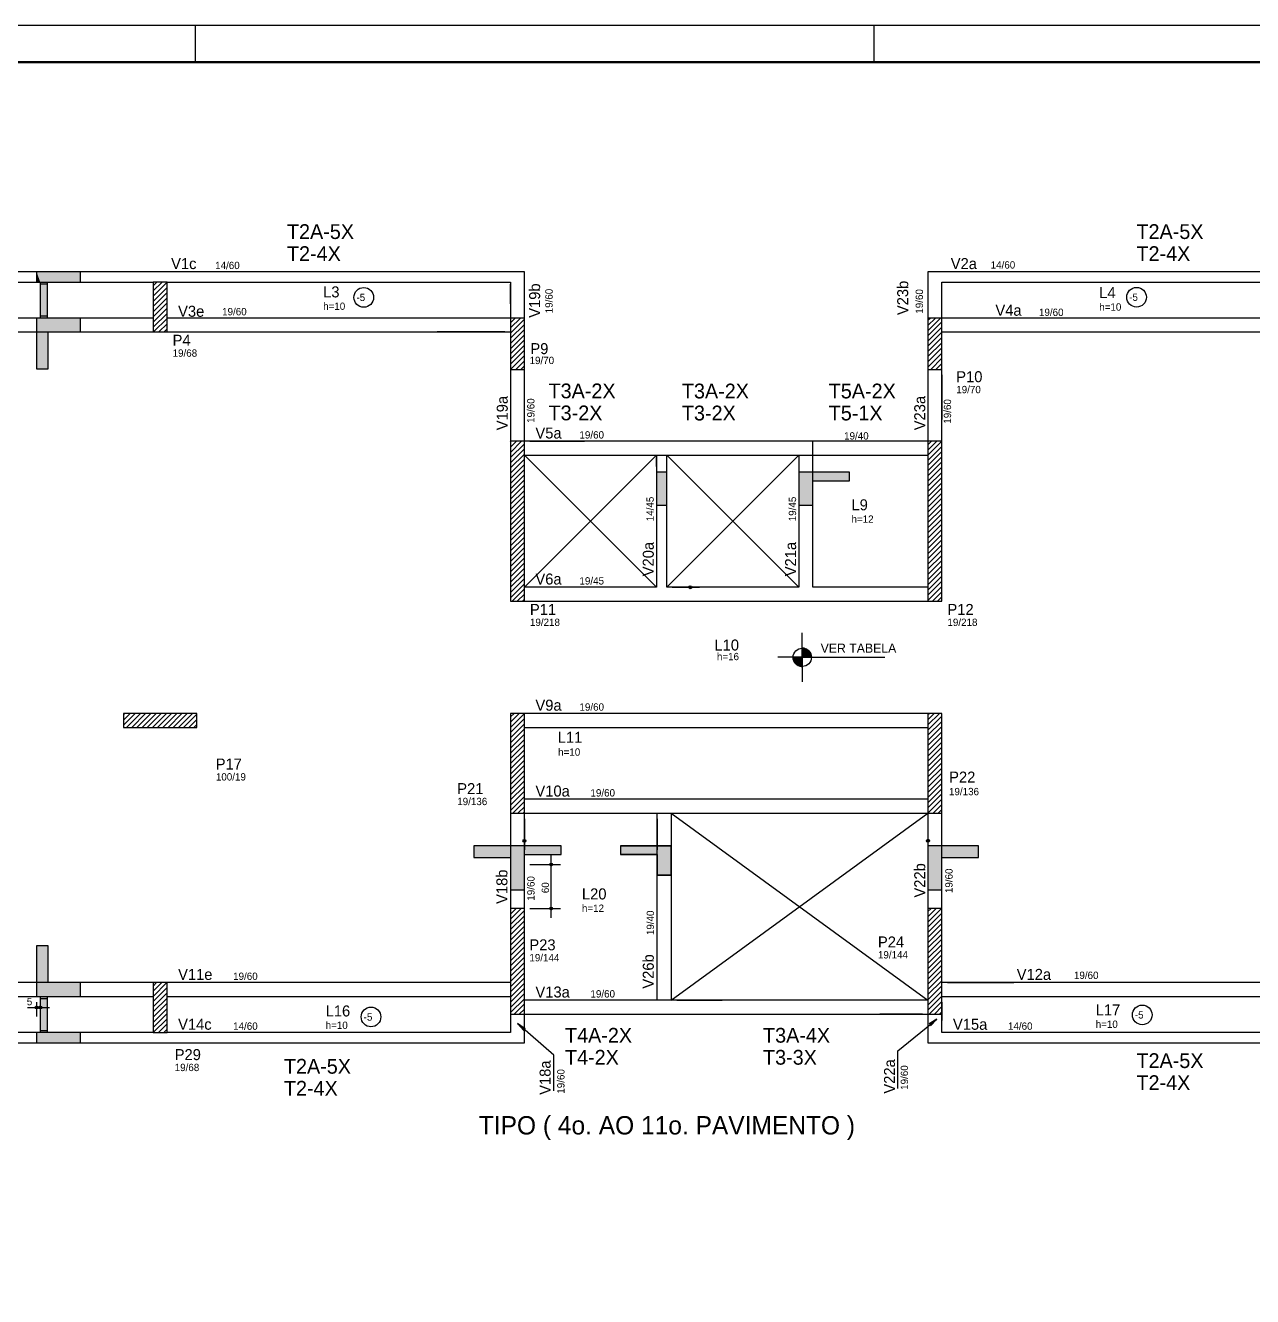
# Model space of a CAD drawing. Extents: x 15230 to 21265, y 3128 to 7338.
# Drawn here: x 17243 to 18916, y 5606 to 7338 of the extents above; entities that cross this region are included whole.
import ezdxf

# ---------------------------------------------------------------- set-up
doc = ezdxf.new("R2010")
doc.units = 0
for name, color, linetype in [('1', 1, 'Continuous'), ('10', 10, 'Continuous'), ('2', 2, 'Continuous'), ('3', 3, 'Continuous'), ('4', 4, 'Continuous'), ('6', 6, 'Continuous'), ('7', 7, 'Continuous')]:
    doc.layers.add(name, color=color, linetype=linetype)
doc.layers.add('NOME DA VIGA', color=6, linetype='Continuous', lineweight=25)

# ---------------------------------------------------------------- blocks, each defined once
blk = doc.blocks.new('*U6')
at = {"color": 7}
for p, q in [((-7300, 8310), (-7300, 8210)), ((-5450, 8310), (-5450, 8210))]:
    blk.add_line(p, q, dxfattribs=at)
blk.add_lwpolyline([(-11790, 8310), (-11790, -100), (100, -100), (100, 8310)], close=True, dxfattribs=at)
at = {"color": 7, "const_width": 6}
blk.add_lwpolyline([(-11540, 8210), (-11540, 0), (0, 0), (0, 8210)], close=True, dxfattribs=at)

msp = doc.modelspace()

# ---------------------------------------------------------------- linework, layer by layer
at = {"layer": '1', "linetype": 'Continuous'}
for p, q in [((17923.15, 7002.55), (17923.15, 7002.55)), ((17923.15, 7002.55), (17923.15, 7002.55)), ((17923.15, 7002.55), (17923.15, 7002.55)), ((17923.15, 7002.55), (17923.15, 7002.55)), ((18473.16, 7002.55), (18473.16, 7002.55)), ((18473.16, 7002.55), (18473.16, 7002.55)), ((18473.16, 7002.55), (18473.16, 7002.55)), ((18473.16, 7002.55), (18473.16, 7002.55)), ((17417.16, 6976.48), (17429.24, 6988.56)), ((17417.16, 6983.55), (17422.17, 6988.56)), ((17417.16, 6988.56), (17417.16, 6988.56)), ((17417.16, 6988.56), (17417.16, 6988.56)), ((17417.16, 6969.4), (17436.16, 6988.4)), ((17436.16, 6988.56), (17436.16, 6988.56)), ((17436.16, 6988.56), (17436.16, 6988.56)), ((17904.15, 6988.55), (17904.15, 6988.55)), ((17904.15, 6988.55), (17904.15, 6988.55)), ((17904.15, 6959.06), (17904.15, 6985.79)), ((18492.16, 6988.55), (18492.16, 6988.55)), ((18492.16, 6988.55), (18492.16, 6988.55)), ((17417.16, 6962.33), (17436.16, 6981.33)), ((17417.16, 6955.26), (17436.16, 6974.26)), ((17417.16, 6948.19), (17436.16, 6967.19)), ((17417.16, 6941.12), (17436.16, 6960.12)), ((17417.16, 6934.05), (17436.16, 6953.05)), ((17426.66, 6954.56), (17426.66, 6954.56)), ((17258.29, 6939.56), (17258.29, 6939.56)), ((17263.29, 6939.56), (17263.29, 6939.56)), ((17417.16, 6926.98), (17436.16, 6945.98)), ((17417.81, 6920.56), (17436.16, 6938.91)), ((17424.88, 6920.56), (17436.16, 6931.84)), ((17904.15, 6926.07), (17917.64, 6939.56)), ((17904.15, 6933.14), (17910.57, 6939.56)), ((17904.15, 6919), (17923.15, 6938)), ((17923.15, 6939.56), (17923.15, 6939.56)), ((17923.15, 6939.56), (17923.15, 6939.56)), ((18473.16, 6922.32), (18490.4, 6939.56)), ((18473.16, 6929.39), (18483.33, 6939.56)), ((18473.16, 6936.46), (18476.25, 6939.56)), ((18473.16, 6939.56), (18473.16, 6939.56)), ((18473.16, 6939.56), (18473.16, 6939.56)), ((18473.16, 6915.25), (18492.16, 6934.25)), ((18492.16, 6939.56), (18492.16, 6939.56)), ((17431.95, 6920.56), (17436.16, 6924.77)), ((17534.85, 6920.56), (17534.85, 6920.56)), ((17896.65, 6920.56), (17804.26, 6920.56)), ((17896.65, 6920.56), (17804.26, 6920.56)), ((17904.15, 6911.93), (17923.15, 6930.93)), ((17904.15, 6904.86), (17923.15, 6923.86)), ((17904.15, 6920.56), (17904.15, 6920.56)), ((17904.15, 6920.56), (17904.15, 6920.56)), ((17904.15, 6897.79), (17923.15, 6916.79)), ((18473.16, 6908.17), (18492.16, 6927.17)), ((18473.16, 6901.1), (18492.16, 6920.1)), ((18492.16, 6920.56), (18492.16, 6920.56)), ((18499.66, 6920.56), (18590.34, 6920.56)), ((18870.37, 6920.56), (18870.37, 6920.56)), ((17904.15, 6890.72), (17923.15, 6909.72)), ((17904.15, 6883.65), (17923.15, 6902.65)), ((17913.65, 6904.56), (17913.65, 6904.56)), ((18473.16, 6894.03), (18492.16, 6913.03)), ((18473.16, 6886.96), (18492.16, 6905.96)), ((18473.16, 6879.89), (18492.16, 6898.89)), ((18482.66, 6904.56), (18482.66, 6904.56)), ((17904.15, 6876.58), (17923.15, 6895.58)), ((17904.21, 6869.56), (17923.15, 6888.5)), ((17911.28, 6869.56), (17923.15, 6881.43)), ((18473.16, 6872.82), (18492.16, 6891.82)), ((18476.96, 6869.56), (18492.16, 6884.75)), ((17904.15, 6869.56), (17904.15, 6869.56)), ((17904.15, 6869.56), (17904.15, 6869.56)), ((17904.15, 6869.56), (17904.15, 6869.56)), ((17918.35, 6869.56), (17923.15, 6874.36)), ((17923.15, 6869.56), (17923.15, 6869.56)), ((17923.15, 6869.56), (17923.15, 6869.56)), ((18473.16, 6869.56), (18473.16, 6869.56)), ((18473.16, 6869.56), (18473.16, 6869.56)), ((18484.04, 6869.56), (18492.16, 6877.68)), ((18491.11, 6869.56), (18492.16, 6870.61)), ((18492.16, 6869.56), (18492.16, 6869.56)), ((18492.16, 6869.56), (18492.16, 6869.56)), ((18492.16, 6869.56), (18492.16, 6869.56)), ((18492.16, 6862.06), (18492.16, 6801.41)), ((17904.15, 6756.37), (17919.35, 6771.56)), ((17904.15, 6763.44), (17912.27, 6771.56)), ((17904.15, 6770.51), (17905.2, 6771.56)), ((17904.15, 6771.56), (17904.15, 6771.56)), ((17904.15, 6771.56), (17904.15, 6771.56)), ((17904.15, 6771.56), (17904.15, 6771.56)), ((17904.15, 6749.3), (17923.15, 6768.3)), ((17904.15, 6742.22), (17923.15, 6761.22)), ((17923.15, 6771.56), (17923.15, 6771.56)), ((17930.65, 6771.56), (18004.93, 6771.56)), ((18473.15, 6752.61), (18492.1, 6771.56)), ((18473.15, 6759.68), (18485.03, 6771.56)), ((18473.15, 6766.75), (18477.96, 6771.56)), ((18473.15, 6771.56), (18473.15, 6771.56)), ((18473.15, 6745.54), (18492.15, 6764.54)), ((18492.16, 6771.56), (18492.16, 6771.56)), ((18492.16, 6771.56), (18492.16, 6771.56)), ((17904.15, 6735.15), (17923.15, 6754.15)), ((17904.15, 6728.08), (17923.15, 6747.08)), ((17923.15, 6752.56), (17923.15, 6752.56)), ((18103.16, 6752.56), (18103.16, 6752.56)), ((18103.16, 6737), (18103.16, 6749.47)), ((18103.16, 6745.06), (18103.16, 6724.47)), ((18117.16, 6752.56), (18117.16, 6752.56)), ((18117.16, 6737), (18117.16, 6749.47)), ((18117.16, 6737), (18117.16, 6749.47)), ((18124.66, 6752.56), (18161.73, 6752.56)), ((18473.15, 6738.47), (18492.15, 6757.47)), ((18473.15, 6731.4), (18492.15, 6750.4)), ((18473.15, 6724.33), (18492.15, 6743.33)), ((17904.15, 6721.01), (17923.15, 6740.01)), ((17904.15, 6713.94), (17923.15, 6732.94)), ((17904.15, 6706.87), (17923.15, 6725.87)), ((18473.15, 6717.26), (18492.15, 6736.26)), ((18473.15, 6710.18), (18492.15, 6729.18)), ((17904.15, 6699.8), (17923.15, 6718.8)), ((17904.15, 6692.73), (17923.15, 6711.73)), ((18473.15, 6703.11), (18492.15, 6722.11)), ((18473.15, 6696.04), (18492.15, 6715.04)), ((18473.15, 6688.97), (18492.15, 6707.97)), ((17904.15, 6685.66), (17923.15, 6704.66)), ((17904.15, 6678.59), (17923.15, 6697.59)), ((17904.15, 6671.51), (17923.15, 6690.51)), ((18473.15, 6681.9), (18492.15, 6700.9)), ((18473.15, 6674.83), (18492.15, 6693.83)), ((17904.15, 6664.44), (17923.15, 6683.44)), ((17904.15, 6657.37), (17923.15, 6676.37)), ((18473.15, 6667.76), (18492.15, 6686.76)), ((18473.15, 6660.69), (18492.15, 6679.69)), ((18473.15, 6653.62), (18492.15, 6672.62)), ((17904.15, 6650.3), (17923.15, 6669.3)), ((17904.15, 6643.23), (17923.15, 6662.23)), ((17904.15, 6636.16), (17923.15, 6655.16)), ((17913.65, 6662.56), (17913.65, 6662.56)), ((18473.15, 6646.54), (18492.15, 6665.54)), ((18473.15, 6639.47), (18492.15, 6658.47)), ((18482.65, 6662.56), (18482.65, 6662.56)), ((17904.15, 6629.09), (17923.15, 6648.09)), ((17904.15, 6622.02), (17923.15, 6641.02)), ((18473.15, 6632.4), (18492.15, 6651.4)), ((18473.15, 6625.33), (18492.15, 6644.33)), ((18473.15, 6618.26), (18492.15, 6637.26)), ((17904.15, 6614.95), (17923.15, 6633.95)), ((17904.15, 6607.87), (17923.15, 6626.87)), ((17904.15, 6600.8), (17923.15, 6619.8)), ((18473.15, 6611.19), (18492.15, 6630.19)), ((18473.15, 6604.12), (18492.15, 6623.12)), ((17904.15, 6593.73), (17923.15, 6612.73)), ((17904.15, 6586.66), (17923.15, 6605.66)), ((18473.15, 6597.05), (18492.15, 6616.05)), ((18473.15, 6589.98), (18492.15, 6608.98)), ((17904.15, 6579.59), (17923.15, 6598.59)), ((17904.15, 6572.52), (17923.15, 6591.52)), ((18473.15, 6582.9), (18492.15, 6601.9)), ((18473.15, 6575.83), (18492.15, 6594.83)), ((18473.15, 6568.76), (18492.15, 6587.76)), ((17904.15, 6565.45), (17923.15, 6584.45)), ((17904.15, 6558.38), (17923.15, 6577.38)), ((17906.41, 6553.56), (17923.15, 6570.31)), ((18117.16, 6572.56), (18117.16, 6572.56)), ((18124.66, 6572.56), (18161.73, 6572.56)), ((18473.15, 6561.69), (18492.15, 6580.69)), ((18473.15, 6554.62), (18492.15, 6573.62)), ((17904.15, 6553.56), (17904.15, 6553.56)), ((17904.15, 6553.56), (17904.15, 6553.56)), ((17904.15, 6553.56), (17904.15, 6553.56)), ((17913.48, 6553.56), (17923.15, 6563.23)), ((17920.55, 6553.56), (17923.15, 6556.16)), ((18479.16, 6553.56), (18492.15, 6566.55)), ((18486.23, 6553.56), (18492.15, 6559.48)), ((18492.15, 6553.56), (18492.15, 6553.56)), ((18492.15, 6553.56), (18492.15, 6553.56)), ((18492.15, 6553.56), (18492.15, 6553.56)), ((18492.15, 6553.56), (18492.15, 6553.56)), ((18301.85, 6477.06), (18301.85, 6510.62)), ((18301.85, 6489.56), (18301.85, 6464.56)), ((18301.85, 6488.95), (18305.68, 6488.95)), ((18301.85, 6488.16), (18307.58, 6488.16)), ((18301.85, 6487.36), (18308.91, 6487.36)), ((18301.85, 6486.57), (18309.96, 6486.57)), ((18301.85, 6485.78), (18310.8, 6485.78)), ((18301.85, 6484.99), (18311.5, 6484.99)), ((18301.85, 6484.19), (18312.11, 6484.19)), ((18301.85, 6483.4), (18312.62, 6483.4)), ((18301.85, 6482.61), (18313.05, 6482.61)), ((18301.85, 6481.81), (18313.41, 6481.81)), ((18301.85, 6481.02), (18313.7, 6481.02)), ((18301.85, 6477.06), (18268.29, 6477.06)), ((18289.35, 6477.06), (18314.35, 6477.06)), ((18301.85, 6476.26), (18289.35, 6476.26)), ((18301.85, 6475.47), (18289.45, 6475.47)), ((18301.85, 6474.68), (18289.58, 6474.68)), ((18301.85, 6473.89), (18289.76, 6473.89)), ((18301.85, 6473.09), (18289.99, 6473.09)), ((18301.85, 6472.3), (18290.29, 6472.3)), ((18301.85, 6471.51), (18290.65, 6471.51)), ((18301.85, 6470.71), (18291.08, 6470.71)), ((18301.85, 6469.92), (18291.59, 6469.92)), ((18301.85, 6469.13), (18292.19, 6469.13)), ((18301.85, 6468.34), (18292.89, 6468.34)), ((18301.85, 6467.54), (18293.74, 6467.54)), ((18301.85, 6466.75), (18294.78, 6466.75)), ((18301.85, 6465.96), (18296.1, 6465.96)), ((18301.85, 6465.16), (18298, 6465.16)), ((18301.85, 6480.23), (18313.94, 6480.23)), ((18301.85, 6479.44), (18314.12, 6479.44)), ((18301.85, 6478.64), (18314.25, 6478.64)), ((18301.85, 6477.85), (18314.32, 6477.85)), ((18301.85, 6477.06), (18414.35, 6477.06)), ((18301.85, 6477.06), (18301.85, 6443.5)), ((17376.66, 6384.43), (17392.78, 6400.56)), ((17376.66, 6391.51), (17385.71, 6400.56)), ((17376.66, 6398.58), (17378.64, 6400.56)), ((17376.66, 6400.56), (17376.66, 6400.56)), ((17376.66, 6400.56), (17376.66, 6400.56)), ((17380.85, 6381.56), (17399.85, 6400.56)), ((17387.92, 6381.56), (17406.92, 6400.56)), ((17395, 6381.56), (17414, 6400.56)), ((17402.07, 6381.56), (17421.07, 6400.56)), ((17409.14, 6381.56), (17428.14, 6400.56)), ((17416.21, 6381.56), (17435.21, 6400.56)), ((17423.28, 6381.56), (17442.28, 6400.56)), ((17430.35, 6381.56), (17449.35, 6400.56)), ((17437.42, 6381.56), (17456.42, 6400.56)), ((17444.49, 6381.56), (17463.49, 6400.56)), ((17451.56, 6381.56), (17470.56, 6400.56)), ((17458.63, 6381.56), (17476.66, 6399.58)), ((17904.16, 6381.6), (17923.16, 6400.56)), ((17904.16, 6388.67), (17916.04, 6400.56)), ((17904.16, 6395.74), (17908.97, 6400.56)), ((17904.16, 6400.56), (17904.16, 6400.56)), ((17904.16, 6400.56), (17904.16, 6400.56)), ((17904.16, 6400.56), (17904.16, 6400.56)), ((17904.16, 6400.56), (17904.16, 6400.56)), ((17923.16, 6400.56), (17923.16, 6400.56)), ((17923.16, 6400.56), (17923.16, 6400.56)), ((17923.16, 6400.56), (17923.16, 6400.56)), ((18473.15, 6384.91), (18488.8, 6400.56)), ((18473.15, 6391.98), (18481.73, 6400.56)), ((18473.15, 6399.06), (18474.66, 6400.56)), ((18473.15, 6400.56), (18473.15, 6400.56)), ((18473.15, 6400.56), (18473.15, 6400.56)), ((18473.15, 6377.84), (18492.15, 6396.84)), ((17426.66, 6391.06), (17426.66, 6391.06)), ((17465.71, 6381.56), (17476.66, 6392.51)), ((17472.78, 6381.56), (17476.66, 6385.44)), ((17904.16, 6374.53), (17923.16, 6393.53)), ((17904.16, 6367.46), (17923.16, 6386.46)), ((17904.16, 6360.39), (17923.16, 6379.39)), ((18473.15, 6370.77), (18492.15, 6389.77)), ((18473.15, 6363.7), (18492.15, 6382.7)), ((17904.16, 6353.32), (17923.16, 6372.32)), ((17904.16, 6346.25), (17923.16, 6365.25)), ((17904.16, 6363.9), (17904.16, 6363.9)), ((18473.15, 6356.63), (18492.15, 6375.63)), ((18473.15, 6349.56), (18492.15, 6368.56)), ((18473.15, 6342.49), (18492.15, 6361.49)), ((17904.16, 6339.18), (17923.16, 6358.18)), ((17904.16, 6332.1), (17923.16, 6351.1)), ((17904.16, 6325.03), (17923.16, 6344.03)), ((18473.15, 6335.42), (18492.15, 6354.42)), ((18473.15, 6328.35), (18492.15, 6347.35)), ((17904.16, 6317.96), (17923.16, 6336.96)), ((17904.16, 6310.89), (17923.16, 6329.89)), ((18473.15, 6321.27), (18492.15, 6340.27)), ((18473.15, 6314.2), (18492.15, 6333.2)), ((18473.15, 6307.13), (18492.15, 6326.13)), ((18482.65, 6332.56), (18482.65, 6332.56)), ((17904.16, 6303.82), (17923.16, 6322.82)), ((17904.16, 6296.75), (17923.16, 6315.75)), ((17904.16, 6289.68), (17923.16, 6308.68)), ((18473.15, 6300.06), (18492.15, 6319.06)), ((18473.15, 6292.99), (18492.15, 6311.99)), ((17904.16, 6282.61), (17923.16, 6301.61)), ((17904.16, 6275.54), (17923.16, 6294.54)), ((18473.15, 6285.92), (18492.15, 6304.92)), ((18473.15, 6278.85), (18492.15, 6297.85)), ((18473.15, 6271.78), (18492.15, 6290.78)), ((17904.16, 6268.46), (17923.16, 6287.46)), ((17907.32, 6264.56), (17923.16, 6280.39)), ((17914.39, 6264.56), (17923.16, 6273.32)), ((18473.15, 6264.71), (18492.15, 6283.71)), ((18480.08, 6264.56), (18492.15, 6276.63)), ((17904.16, 6264.56), (17904.16, 6264.56)), ((17904.16, 6264.56), (17904.16, 6264.56)), ((17921.46, 6264.56), (17923.16, 6266.25)), ((17923.16, 6264.56), (17923.16, 6264.56)), ((17923.16, 6257.06), (17923.16, 6214.46)), ((18104.16, 6009.56), (18104.16, 6264.56)), ((18104.16, 6264.56), (18104.16, 6264.56)), ((18104.16, 6264.56), (18104.16, 6264.56)), ((18104.16, 6257.06), (18104.16, 6214.46)), ((18104.16, 6257.06), (18104.16, 6214.46)), ((18123.16, 6264.56), (18123.16, 6009.56)), ((18123.16, 6264.56), (18123.16, 6264.56)), ((18130.66, 6264.56), (18192.73, 6264.56)), ((18487.15, 6264.56), (18492.15, 6269.56)), ((18492.16, 6264.56), (18492.16, 6264.56)), ((18492.16, 6264.56), (18492.16, 6264.56)), ((18473.16, 6248.88), (18473.16, 6248.88)), ((18473.16, 6241.38), (18473.16, 6214.46)), ((17959.63, 6122.06), (17959.63, 6207.06)), ((17923.16, 6194.56), (17923.16, 6194.56)), ((17930.66, 6194.56), (17972.13, 6194.56)), ((18473.16, 6194.56), (18473.16, 6194.56)), ((17904.16, 6119.98), (17918.74, 6134.56)), ((17904.16, 6127.05), (17911.67, 6134.56)), ((17904.16, 6134.12), (17904.6, 6134.56)), ((17904.16, 6134.56), (17904.16, 6134.56)), ((17904.16, 6134.56), (17904.16, 6134.56)), ((17923.16, 6134.56), (17923.16, 6134.56)), ((17930.66, 6134.56), (17972.13, 6134.56)), ((18473.16, 6116.22), (18491.5, 6134.56)), ((18473.16, 6123.29), (18484.43, 6134.56)), ((18473.16, 6130.36), (18477.36, 6134.56)), ((18473.16, 6134.56), (18473.16, 6134.56)), ((18492.16, 6134.56), (18492.16, 6134.56)), ((18492.16, 6134.56), (18492.16, 6134.56)), ((17904.16, 6112.91), (17923.16, 6131.91)), ((17904.16, 6105.83), (17923.16, 6124.83)), ((17904.16, 6098.76), (17923.16, 6117.76)), ((18473.16, 6109.14), (18492.16, 6128.14)), ((18473.16, 6102.07), (18492.16, 6121.07)), ((17904.16, 6091.69), (17923.16, 6110.69)), ((17904.16, 6084.62), (17923.16, 6103.62)), ((18473.16, 6095), (18492.16, 6114)), ((18473.16, 6087.93), (18492.16, 6106.93)), ((18473.16, 6080.86), (18492.16, 6099.86)), ((17904.16, 6077.55), (17923.16, 6096.55)), ((17904.16, 6070.48), (17923.16, 6089.48)), ((17904.16, 6063.41), (17923.16, 6082.41)), ((18473.16, 6073.79), (18492.16, 6092.79)), ((18473.16, 6066.72), (18492.16, 6085.72)), ((17904.16, 6056.34), (17923.16, 6075.34)), ((17904.16, 6049.27), (17923.16, 6068.27)), ((18473.16, 6059.65), (18492.16, 6078.65)), ((18473.16, 6052.58), (18492.16, 6071.58)), ((17904.16, 6042.19), (17923.16, 6061.19)), ((17904.16, 6035.12), (17923.16, 6054.12)), ((17913.66, 6062.56), (17913.66, 6062.56)), ((18473.16, 6045.5), (18492.16, 6064.5)), ((18473.16, 6038.43), (18492.16, 6057.43)), ((18473.16, 6031.36), (18492.16, 6050.36)), ((18482.66, 6062.56), (18482.66, 6062.56)), ((17417.16, 6014.81), (17435.91, 6033.56)), ((17417.16, 6021.88), (17428.84, 6033.56)), ((17417.16, 6028.95), (17421.76, 6033.56)), ((17417.16, 6033.56), (17417.16, 6033.56)), ((17417.16, 6033.56), (17417.16, 6033.56)), ((17436.16, 6033.56), (17436.16, 6033.56)), ((17436.16, 6033.56), (17436.16, 6033.56)), ((17436.16, 6033.56), (17436.16, 6033.56)), ((17896.66, 6033.56), (17804.26, 6033.56)), ((17904.16, 6028.05), (17923.16, 6047.05)), ((17904.16, 6020.98), (17923.16, 6039.98)), ((17904.16, 6033.56), (17904.16, 6033.56)), ((17904.16, 6033.56), (17904.16, 6033.56)), ((17904.16, 6033.56), (17904.16, 6033.56)), ((17904.16, 6013.91), (17923.16, 6032.91)), ((18473.16, 6024.29), (18492.16, 6043.29)), ((18473.16, 6017.22), (18492.16, 6036.22)), ((18492.16, 6033.56), (18492.16, 6033.56)), ((18492.16, 6033.56), (18492.16, 6033.56)), ((18499.66, 6033.56), (18590.34, 6033.56)), ((18911.75, 6033.56), (18836.97, 6033.56)), ((17258.29, 6014.56), (17258.29, 6014.56)), ((17263.29, 6014.56), (17263.29, 6014.56)), ((17417.16, 6007.74), (17436.16, 6026.74)), ((17417.16, 6000.67), (17436.16, 6019.67)), ((17793.5, 6014.56), (17793.5, 6014.56)), ((17904.16, 6006.84), (17923.16, 6025.84)), ((17904.16, 5999.77), (17923.16, 6018.77)), ((18473.16, 6010.15), (18492.16, 6029.15)), ((18473.16, 6003.08), (18492.16, 6022.08)), ((18473.16, 5996.01), (18492.16, 6015.01)), ((18492.16, 6014.56), (18492.16, 6014.56)), ((17245.79, 5999.77), (17275.79, 5999.77)), ((17258.29, 6007.06), (17258.29, 5987.27)), ((17263.29, 6007.06), (17263.29, 5987.27)), ((17417.16, 5993.6), (17436.16, 6012.6)), ((17417.16, 5986.53), (17436.16, 6005.53)), ((17417.16, 5979.46), (17436.16, 5998.46)), ((17426.66, 5999.56), (17426.66, 5999.56)), ((17904.16, 5992.7), (17923.16, 6011.7)), ((17909.09, 5990.56), (17923.16, 6004.63)), ((17916.16, 5990.56), (17923.16, 5997.56)), ((18123.16, 6009.56), (18123.16, 6009.56)), ((18130.66, 6009.56), (18192.73, 6009.56)), ((18474.78, 5990.56), (18492.16, 6007.94)), ((18481.85, 5990.56), (18492.16, 6000.87)), ((18492.16, 6007.06), (18492.16, 5981.81)), ((17417.16, 5972.38), (17436.16, 5991.38)), ((17417.4, 5965.56), (17436.16, 5984.31)), ((17904.15, 5995.17), (17904.15, 5965.56)), ((17923.16, 5990.56), (17923.16, 5990.56)), ((17930.66, 5990.56), (17981.32, 5990.56)), ((18465.66, 5990.56), (18407.46, 5990.56)), ((18473.16, 5990.56), (18473.16, 5990.56)), ((18488.92, 5990.56), (18492.16, 5993.79)), ((17417.16, 5965.56), (17417.16, 5965.56)), ((17417.16, 5965.56), (17417.16, 5965.56)), ((17424.47, 5965.56), (17436.16, 5977.24)), ((17431.55, 5965.56), (17436.16, 5970.17)), ((17436.16, 5965.56), (17436.16, 5965.56)), ((17436.16, 5965.56), (17436.16, 5965.56)), ((17788.99, 5965.56), (17788.99, 5965.56)), ((17904.16, 5965.56), (17904.16, 5965.56)), ((17904.16, 5965.56), (17904.16, 5965.56)), ((18492.16, 5965.56), (18492.16, 5965.56)), ((18492.16, 5965.56), (18492.16, 5965.56)), ((17923.16, 5951.56), (17923.16, 5951.56)), ((17923.16, 5951.56), (17923.16, 5951.56)), ((17923.16, 5951.56), (17923.16, 5951.56)), ((17923.16, 5951.56), (17923.16, 5951.56)), ((18473.16, 5951.56), (18473.16, 5951.56)), ((18473.16, 5951.56), (18473.16, 5951.56)), ((18473.16, 5951.56), (18473.16, 5951.56)), ((18473.16, 5951.56), (18473.16, 5951.56))]:
    msp.add_line(p, q, dxfattribs=at)
for points in [[(17426.66, 7002.55), (16939.65, 7002.55)], [(17923.15, 7002.55), (17426.66, 7002.55)], [(17923.15, 6939.56), (17923.15, 7002.55)], [(18473.16, 7002.55), (18473.16, 6939.56)], [(18969.65, 7002.55), (18473.16, 7002.55)], [(16949.15, 6988.55), (17417.16, 6988.55)], [(17436.16, 6988.55), (17904.15, 6988.55)], [(17904.15, 6988.55), (17904.15, 6939.56)], [(18492.16, 6939.56), (18492.16, 6988.55)], [(18492.16, 6988.55), (18960.15, 6988.55)], [(17417.16, 6939.56), (16949.15, 6939.56)], [(17904.15, 6939.56), (17436.16, 6939.56)], [(18960.15, 6939.56), (18492.16, 6939.56)], [(16949.15, 6920.56), (17417.16, 6920.56)], [(17436.16, 6920.56), (17904.15, 6920.56)], [(18492.16, 6920.56), (18960.15, 6920.56)], [(17904.15, 6869.56), (17904.15, 6771.56)], [(17923.15, 6771.56), (17923.15, 6869.56)], [(18473.16, 6869.56), (18473.16, 6771.56)], [(18492.16, 6771.56), (18492.16, 6869.56)], [(18110.16, 6771.56), (17923.15, 6771.56)], [(18309.16, 6771.56), (18110.16, 6771.56)], [(18473.16, 6771.56), (18309.16, 6771.56)], [(18316.16, 6572.56), (18316.16, 6771.56)], [(17923.15, 6752.56), (18117.16, 6752.56)], [(18103.16, 6752.56), (18103.16, 6572.56)], [(18117.16, 6752.56), (18316.16, 6752.56)], [(18117.16, 6572.56), (18117.16, 6752.56)], [(18297.16, 6752.56), (18297.16, 6572.56)], [(18316.16, 6752.56), (18473.15, 6752.56)], [(18103.16, 6572.56), (17923.15, 6572.56)], [(18297.16, 6572.56), (18117.16, 6572.56)], [(18473.15, 6572.56), (18316.16, 6572.56)], [(17923.15, 6553.56), (18110.16, 6553.56)], [(18110.16, 6553.56), (18306.66, 6553.56)], [(18306.66, 6553.56), (18473.15, 6553.56)], [(18301.85, 6489.56), (18301.85, 6477.06), (18314.35, 6477.06), (18314.34, 6477.51), (18314.29, 6478.3), (18314.18, 6479.09), (18314.02, 6479.91), (18313.82, 6480.65), (18313.54, 6481.47), (18313.21, 6482.27), (18312.83, 6483.03), (18312.36, 6483.83), (18311.78, 6484.65), (18311.08, 6485.49), (18310.49, 6486.09), (18309.69, 6486.79), (18309.15, 6487.2), (18308.57, 6487.6), (18307.86, 6488.02), (18307.16, 6488.37), (18306.07, 6488.82), (18305.08, 6489.13), (18304.29, 6489.32), (18303.33, 6489.47), (18302.55, 6489.54), (18301.85, 6489.56)], [(18301.85, 6464.56), (18301.85, 6477.06), (18289.35, 6477.06), (18289.36, 6476.6), (18289.41, 6475.81), (18289.52, 6475.02), (18289.68, 6474.2), (18289.88, 6473.47), (18290.15, 6472.64), (18290.49, 6471.84), (18290.87, 6471.08), (18291.34, 6470.28), (18291.92, 6469.46), (18292.62, 6468.63), (18293.21, 6468.02), (18294, 6467.33), (18294.54, 6466.91), (18295.13, 6466.52), (18295.84, 6466.1), (18296.54, 6465.74), (18297.62, 6465.29), (18298.61, 6464.98), (18299.4, 6464.8), (18300.37, 6464.65), (18301.15, 6464.58), (18301.85, 6464.56)], [(18473.15, 6400.56), (17923.16, 6400.56)], [(17923.16, 6381.56), (18473.15, 6381.56)], [(18473.15, 6283.56), (17923.16, 6283.56)], [(17904.16, 6264.56), (17904.16, 6134.56)], [(17923.15, 6264.56), (18473.16, 6264.56)], [(17923.16, 6134.56), (17923.16, 6264.56)], [(18473.16, 6264.56), (18473.16, 6134.56)], [(18492.16, 6134.56), (18492.16, 6264.56)], [(17417.16, 6033.56), (16949.16, 6033.56)], [(17904.16, 6033.56), (17436.16, 6033.56)], [(18960.15, 6033.56), (18492.16, 6033.56)], [(16949.16, 6014.56), (17417.16, 6014.56)], [(17436.16, 6014.56), (17904.16, 6014.56)], [(18492.16, 6014.56), (18960.15, 6014.56)], [(18473.16, 6009.56), (17923.16, 6009.56)], [(17904.16, 5990.56), (17904.16, 5965.56)], [(17923.16, 5990.56), (18473.16, 5990.56)], [(17923.16, 5951.56), (17923.16, 5990.56)], [(18432.24, 5889.13), (18432.24, 5940.63), (18485.22, 5983.97), (18476.66, 5974.86), (18485.22, 5983.97), (18474.6, 5977.39)], [(18473.16, 5990.56), (18473.16, 5951.56)], [(18492.16, 5965.56), (18492.16, 5990.56)], [(17417.16, 5965.56), (16949.16, 5965.56)], [(17904.16, 5965.56), (17436.16, 5965.56)], [(17963.18, 5886.31), (17963.18, 5934.72), (17913.87, 5977.75), (17924.28, 5970.83), (17913.87, 5977.75), (17922.14, 5968.38)], [(18960.15, 5965.56), (18492.16, 5965.56)], [(16939.66, 5951.56), (17426.66, 5951.56)], [(17426.66, 5951.56), (17923.16, 5951.56)], [(18473.16, 5951.56), (18969.65, 5951.56)]]:
    msp.add_lwpolyline(points, dxfattribs=at)
for centre, radius in [((18149.23, 6572.56), 2), ((18149.23, 6572.56), 1), ((18301.85, 6477.06), 12.5), ((17923.16, 6226.96), 2), ((17923.16, 6226.96), 1), ((18473.16, 6226.96), 2), ((18473.16, 6226.96), 1), ((17959.63, 6194.56), 2), ((17959.63, 6194.56), 1), ((17959.63, 6134.56), 2), ((17959.63, 6134.56), 1), ((17258.29, 5999.77), 2), ((17258.29, 5999.77), 1), ((17263.29, 5999.77), 2), ((17263.29, 5999.77), 1)]:
    msp.add_circle(centre, radius, dxfattribs=at)
at = {"layer": '10', "linetype": 'Continuous'}
for p, q in [((18366.16, 6729.5), (18297.16, 6729.5)), ((18297.16, 6729.5), (18297.16, 6684.5)), ((18316.16, 6717.5), (18366.16, 6717.5)), ((18297.16, 6684.5), (18316.16, 6684.5))]:
    msp.add_line(p, q, dxfattribs=at)
for points in [[(17258.29, 6988.55), (17263.29, 6988.55), (17263.29, 6942.55), (17273.29, 6942.55), (17273.29, 6988.55), (17318.29, 6988.55), (17318.29, 7002.55), (17258.29, 7002.55), (17258.29, 6988.55)], [(17318.29, 6920.56), (17318.29, 6939.56), (17273.29, 6939.56), (17273.29, 6985.56), (17263.29, 6985.56), (17263.29, 6939.56), (17258.29, 6939.56), (17258.29, 6870.56), (17274.29, 6870.56), (17274.29, 6920.56), (17318.29, 6920.56)], [(18103.16, 6729.5), (18103.16, 6684.5), (18117.16, 6684.5), (18117.16, 6729.5), (18103.16, 6729.5)], [(18366.16, 6729.5), (18297.16, 6729.5), (18297.16, 6684.5), (18316.16, 6684.5), (18316.16, 6717.5), (18366.16, 6717.5), (18366.16, 6729.5)], [(17854.16, 6204.3), (17904.16, 6204.3), (17904.16, 6160.3), (17923.16, 6160.3), (17923.16, 6208.3), (17973.16, 6208.3), (17973.16, 6220.3), (17854.16, 6220.3), (17854.16, 6204.3)], [(18054.16, 6208.3), (18104.16, 6208.3), (18104.16, 6180.3), (18123.16, 6180.3), (18123.16, 6220.3), (18054.16, 6220.3), (18054.16, 6208.3)], [(18473.16, 6220.3), (18473.16, 6160.3), (18492.16, 6160.3), (18492.16, 6204.3), (18542.16, 6204.3), (18542.16, 6220.3), (18473.16, 6220.3)], [(17258.29, 6014.56), (17263.29, 6014.56), (17263.29, 5968.56), (17273.29, 5968.56), (17273.29, 6014.56), (17318.29, 6014.56), (17318.29, 6033.56), (17274.29, 6033.56), (17274.29, 6083.56), (17258.29, 6083.56), (17258.29, 6014.56)], [(17258.29, 5951.56), (17318.29, 5951.56), (17318.29, 5965.56), (17273.29, 5965.56), (17273.29, 6011.56), (17263.29, 6011.56), (17263.29, 5965.56), (17258.29, 5965.56), (17258.29, 5951.56)]]:
    msp.add_lwpolyline(points, dxfattribs=at)
at = {"layer": '2', "linetype": 'Continuous'}
for p, q in [((17923.15, 6572.56), (18103.16, 6752.56)), ((17923.15, 6752.56), (18103.16, 6572.56)), ((18117.16, 6572.56), (18297.16, 6752.56)), ((18117.16, 6752.56), (18297.16, 6572.56)), ((18123.16, 6009.56), (18473.16, 6264.56)), ((18123.16, 6264.56), (18473.16, 6009.56))]:
    msp.add_line(p, q, dxfattribs=at)
at = {"layer": '3', "linetype": 'Continuous'}
for centre in [(17704.23, 6967.75), (18757.36, 6968.01), (17714.04, 5986.8), (18765.08, 5989.66)]:
    msp.add_circle(centre, 13.42, dxfattribs=at)
at = {"layer": '6', "linetype": 'Continuous'}
for p, q in [((17318.29, 7002.55), (17258.29, 7002.55)), ((17258.29, 7002.55), (17258.29, 6988.55)), ((17318.29, 6988.55), (17318.29, 7002.55)), ((17258.29, 6988.55), (17263.29, 6988.55)), ((17263.29, 6988.55), (17263.29, 6942.55)), ((17263.29, 6985.56), (17263.29, 6939.56)), ((17273.29, 6942.55), (17273.29, 6988.55)), ((17273.29, 6988.55), (17318.29, 6988.55)), ((17273.29, 6939.56), (17273.29, 6985.56)), ((17263.29, 6939.56), (17258.29, 6939.56)), ((17258.29, 6939.56), (17258.29, 6870.56)), ((17318.29, 6939.56), (17273.29, 6939.56)), ((17318.29, 6920.56), (17318.29, 6939.56)), ((17274.29, 6870.56), (17274.29, 6920.56)), ((17274.29, 6920.56), (17318.29, 6920.56)), ((18103.16, 6729.5), (18103.16, 6684.5)), ((18117.16, 6729.5), (18103.16, 6729.5)), ((18117.16, 6684.5), (18117.16, 6729.5)), ((18103.16, 6684.5), (18117.16, 6684.5)), ((17973.16, 6220.3), (17854.16, 6220.3)), ((17854.16, 6204.3), (17904.16, 6204.3)), ((17904.16, 6204.3), (17904.16, 6160.3)), ((17923.16, 6160.3), (17923.16, 6208.3)), ((17923.16, 6208.3), (17973.16, 6208.3)), ((18054.16, 6220.3), (18123.16, 6220.3)), ((18104.16, 6208.3), (18054.16, 6208.3)), ((18104.16, 6180.3), (18104.16, 6208.3)), ((18123.16, 6220.3), (18123.16, 6180.3)), ((18473.16, 6220.3), (18473.16, 6160.3)), ((18542.16, 6220.3), (18473.16, 6220.3)), ((18492.16, 6160.3), (18492.16, 6204.3)), ((18492.16, 6204.3), (18542.16, 6204.3)), ((18123.16, 6180.3), (18104.16, 6180.3)), ((17904.16, 6160.3), (17923.16, 6160.3)), ((18473.16, 6160.3), (18492.16, 6160.3)), ((17258.29, 6083.56), (17258.29, 6014.56)), ((17274.29, 6033.56), (17274.29, 6083.56)), ((17318.29, 6033.56), (17274.29, 6033.56)), ((17318.29, 6014.56), (17318.29, 6033.56)), ((17258.29, 6014.56), (17263.29, 6014.56)), ((17263.29, 6014.56), (17263.29, 5968.56)), ((17273.29, 5968.56), (17273.29, 6014.56)), ((17273.29, 6014.56), (17318.29, 6014.56)), ((17263.29, 6011.56), (17263.29, 5965.56)), ((17273.29, 5965.56), (17273.29, 6011.56)), ((17263.29, 5965.56), (17258.29, 5965.56)), ((17258.29, 5965.56), (17258.29, 5951.56)), ((17318.29, 5965.56), (17273.29, 5965.56)), ((17318.29, 5951.56), (17318.29, 5965.56)), ((17258.29, 5951.56), (17318.29, 5951.56))]:
    msp.add_line(p, q, dxfattribs=at)
for points in [[(17417.16, 6920.56), (17436.16, 6920.56), (17436.16, 6988.56), (17417.16, 6988.56), (17417.16, 6920.56)], [(17904.15, 6869.56), (17923.15, 6869.56), (17923.15, 6939.56), (17904.15, 6939.56), (17904.15, 6869.56)], [(18473.16, 6869.56), (18492.16, 6869.56), (18492.16, 6939.56), (18473.16, 6939.56), (18473.16, 6869.56)], [(17904.15, 6553.56), (17923.15, 6553.56), (17923.15, 6771.56), (17904.15, 6771.56), (17904.15, 6553.56)], [(18473.15, 6553.56), (18492.15, 6553.56), (18492.15, 6771.56), (18473.15, 6771.56), (18473.15, 6553.56)], [(17376.66, 6381.56), (17476.66, 6381.56), (17476.66, 6400.56), (17376.66, 6400.56), (17376.66, 6381.56)], [(17904.16, 6264.56), (17923.16, 6264.56), (17923.16, 6400.56), (17904.16, 6400.56), (17904.16, 6264.56)], [(18473.15, 6264.56), (18492.15, 6264.56), (18492.15, 6400.56), (18473.15, 6400.56), (18473.15, 6264.56)], [(17904.16, 5990.56), (17923.16, 5990.56), (17923.16, 6134.56), (17904.16, 6134.56), (17904.16, 5990.56)], [(18473.16, 5990.56), (18492.16, 5990.56), (18492.16, 6134.56), (18473.16, 6134.56), (18473.16, 5990.56)], [(17417.16, 5965.56), (17436.16, 5965.56), (17436.16, 6033.56), (17417.16, 6033.56), (17417.16, 5965.56)]]:
    msp.add_lwpolyline(points, dxfattribs=at)
for points in [[(17258.29, 7002.55), (17258.29, 6988.55), (17263.29, 6988.55)], [(17258.29, 7002.55), (17263.29, 6988.55), (17318.29, 7002.55)], [(17263.29, 6988.55), (17273.29, 6988.55), (17318.29, 7002.55)], [(17273.29, 6988.55), (17318.29, 6988.55), (17318.29, 7002.55)], [(17263.29, 6942.55), (17273.29, 6942.55), (17263.29, 6988.55)], [(17273.29, 6942.55), (17273.29, 6988.55), (17263.29, 6988.55)], [(17273.29, 6939.56), (17273.29, 6985.56), (17263.29, 6985.56)], [(17273.29, 6939.56), (17263.29, 6985.56), (17274.29, 6870.56)], [(17274.29, 6870.56), (17263.29, 6985.56), (17263.29, 6939.56)], [(17274.29, 6870.56), (17263.29, 6939.56), (17258.29, 6939.56)], [(17274.29, 6870.56), (17258.29, 6939.56), (17258.29, 6870.56)], [(17273.29, 6939.56), (17274.29, 6870.56), (17274.29, 6920.56)], [(17273.29, 6939.56), (17274.29, 6920.56), (17318.29, 6939.56)], [(17318.29, 6939.56), (17274.29, 6920.56), (17318.29, 6920.56)], [(18103.16, 6729.5), (18103.16, 6684.5), (18117.16, 6684.5)], [(18103.16, 6729.5), (18117.16, 6684.5), (18117.16, 6729.5)], [(18103.16, 6729.5), (18117.16, 6729.5), (18103.16, 6729.5)], [(18297.16, 6684.5), (18316.16, 6684.5), (18297.16, 6729.5)], [(18316.16, 6684.5), (18316.16, 6717.5), (18297.16, 6729.5)], [(18297.16, 6729.5), (18316.16, 6717.5), (18366.16, 6729.5)], [(18316.16, 6717.5), (18366.16, 6717.5), (18366.16, 6729.5)], [(17854.16, 6220.3), (17854.16, 6204.3), (17904.16, 6204.3)], [(17854.16, 6220.3), (17904.16, 6204.3), (17973.16, 6220.3)], [(17904.16, 6204.3), (17923.16, 6208.3), (17973.16, 6220.3)], [(17923.16, 6160.3), (17923.16, 6208.3), (17904.16, 6204.3)], [(17904.16, 6160.3), (17923.16, 6160.3), (17904.16, 6204.3)], [(17923.16, 6208.3), (17973.16, 6208.3), (17973.16, 6220.3)], [(18104.16, 6208.3), (18123.16, 6220.3), (18054.16, 6220.3)], [(18104.16, 6208.3), (18054.16, 6220.3), (18054.16, 6208.3)], [(18104.16, 6208.3), (18123.16, 6180.3), (18123.16, 6220.3)], [(18104.16, 6208.3), (18104.16, 6180.3), (18123.16, 6180.3)], [(18473.16, 6220.3), (18473.16, 6160.3), (18492.16, 6160.3)], [(18473.16, 6220.3), (18492.16, 6160.3), (18492.16, 6204.3)], [(18473.16, 6220.3), (18492.16, 6204.3), (18542.16, 6204.3)], [(18473.16, 6220.3), (18542.16, 6204.3), (18542.16, 6220.3)], [(18473.16, 6220.3), (18542.16, 6220.3), (18473.16, 6220.3)], [(17258.29, 6083.56), (17263.29, 6014.56), (17274.29, 6083.56)], [(17258.29, 6083.56), (17258.29, 6014.56), (17263.29, 6014.56)], [(17263.29, 6014.56), (17273.29, 6014.56), (17274.29, 6083.56)], [(17274.29, 6083.56), (17273.29, 6014.56), (17274.29, 6033.56)], [(17273.29, 6014.56), (17318.29, 6014.56), (17274.29, 6033.56)], [(17274.29, 6033.56), (17318.29, 6014.56), (17318.29, 6033.56)], [(17263.29, 5968.56), (17273.29, 5968.56), (17263.29, 6014.56)], [(17273.29, 5968.56), (17273.29, 6014.56), (17263.29, 6014.56)], [(17273.29, 6011.56), (17263.29, 6011.56), (17273.29, 5965.56)], [(17263.29, 6011.56), (17263.29, 5965.56), (17273.29, 5965.56)], [(17263.29, 5965.56), (17258.29, 5965.56), (17318.29, 5951.56)], [(17318.29, 5951.56), (17258.29, 5965.56), (17258.29, 5951.56)], [(17273.29, 5965.56), (17263.29, 5965.56), (17318.29, 5951.56)], [(17318.29, 5951.56), (17318.29, 5965.56), (17273.29, 5965.56)]]:
    msp.add_solid(points, dxfattribs=at)

# ---------------------------------------------------------------- block references
at = {"xscale": 0.5, "yscale": 0.5, "zscale": 0.5}
msp.add_blockref('*U6', (21124.54, 3183.48), dxfattribs=at)

# ---------------------------------------------------------------- texts
at = {"layer": '1', "linetype": 'Continuous'}
for s, height, p in [('VER TABELA', 12.5, (18326.85, 6483.31)), ('5', 10, (17244.96, 6002.77))]:
    msp.add_text(s, height=height, dxfattribs=at).set_placement(p)
msp.add_text('60', height=10, rotation=90, dxfattribs=at).set_placement((17956.63, 6155.56))
at = {"layer": '3', "linetype": 'Continuous'}
for s, p in [('14/60', (17501.66, 7006.3)), ('14/60', (18558.61, 7007)), ('-5', (17694.23, 6962.75)), ('-5', (18747.36, 6963.01)), ('19/60', (17511.16, 6943.31)), ('h=10', (17648.85, 6950.7)), ('19/60', (18624.43, 6942.39)), ('h=10', (18706.53, 6949.67)), ('19/68', (17443.66, 6886.81)), ('19/70', (17930.16, 6876.81)), ('19/70', (18511.66, 6837.1)), ('19/60', (17998.15, 6775.31)), ('19/40', (18358.83, 6773.94)), ('h=12', (18368.9, 6660.46)), ('19/45', (17998.15, 6576.31)), ('19/218', (17930.65, 6519.81)), ('19/218', (18499.65, 6519.81)), ('h=16', (18185.48, 6473.16)), ('19/60', (17998.16, 6404.31)), ('h=10', (17969.11, 6342.92)), ('100/19', (17502.66, 6309.11)), ('19/60', (18013.16, 6287.31)), ('19/136', (18501.79, 6289.07)), ('19/136', (17831.59, 6275.56)), ('h=12', (18001.51, 6130.05)), ('19/144', (17929.9, 6062.63)), ('19/144', (18404.93, 6066.51)), ('19/60', (17526.16, 6037.31)), ('19/60', (18672.07, 6038.59)), ('19/60', (18013.16, 6013.31)), ('14/60', (17526.16, 5969.31)), ('h=10', (17652.24, 5970.49)), ('-5', (17704.04, 5981.8)), ('14/60', (18582.16, 5969.31)), ('h=10', (18701.71, 5971.9)), ('-5', (18755.08, 5984.66)), ('19/68', (17446.54, 5912.98))]:
    msp.add_text(s, height=10, dxfattribs=at).set_placement(p)
for s, p in [('19/60', (17961.6, 6946.03)), ('19/60', (18466.34, 6945.54)), ('19/60', (17936.86, 6796.64)), ('19/60', (18504.66, 6795.56)), ('14/45', (18099.41, 6662.56)), ('19/45', (18293.41, 6662.56)), ('19/60', (18506.7, 6155.69)), ('19/60', (17936.97, 6145.34)), ('19/40', (18099.73, 6098.4)), ('19/60', (17977.8, 5882.2)), ('19/60', (18445.99, 5887.45))]:
    msp.add_text(s, height=10, rotation=90, dxfattribs=at).set_placement(p)
at = {"layer": '4', "linetype": 'Continuous'}
for s, p in [('V1c', (17441.66, 7006.3)), ('V2a', (18504.19, 7006.3)), ('L3', (17648.85, 6967.7)), ('L4', (18706.53, 6966.67)), ('V3e', (17451.16, 6941.31)), ('V4a', (18565.04, 6942.69)), ('V5a', (17938.15, 6775.31)), ('L9', (18368.9, 6677.46)), ('V6a', (17938.15, 6576.31)), ('L10', (18182.15, 6486.35)), ('V9a', (17938.16, 6404.31)), ('L11', (17968.52, 6360.52)), ('V10a', (17938.16, 6287.31)), ('L20', (18001.51, 6147.05)), ('V11e', (17451.16, 6037.31)), ('V12a', (18594.08, 6037.31)), ('V13a', (17938.16, 6013.31)), ('L16', (17652.24, 5987.49)), ('L17', (18701.71, 5988.9)), ('V14c', (17451.16, 5969.31)), ('V15a', (18507.16, 5969.31))]:
    msp.add_text(s, height=15, dxfattribs=at).set_placement(p)
for s, p in [('V19b', (17944.56, 6939.94)), ('V23b', (18446.17, 6943.55)), ('V19a', (17900.4, 6786.56)), ('V23a', (18469.41, 6786.56)), ('V20a', (18099.41, 6587.56)), ('V21a', (18293.41, 6587.56)), ('V18b', (17899.98, 6140.9)), ('V22b', (18469.41, 6149.56)), ('V26b', (18099.44, 6025.4)), ('V18a', (17958.83, 5880.62)), ('V22a', (18428.19, 5882.27))]:
    msp.add_text(s, height=15, rotation=90, dxfattribs=at).set_placement(p)
at = {"layer": '6', "linetype": 'Continuous'}
for s, p in [('P4', (17443.66, 6901.81)), ('P9', (17931.23, 6890.37)), ('P10', (18511.66, 6852.1)), ('P11', (17930.65, 6534.81)), ('P12', (18499.65, 6534.81)), ('P17', (17502.42, 6324.11)), ('P22', (18501.99, 6306.28)), ('P21', (17831.59, 6290.56)), ('P23', (17929.9, 6077.63)), ('P24', (18404.93, 6081.51)), ('P29', (17446.54, 5927.98))]:
    msp.add_text(s, height=15, dxfattribs=at).set_placement(p)
at = {"layer": '7', "linetype": 'Continuous'}
msp.add_text('TIPO ( 4o. AO 11o. PAVIMENTO )', height=25, dxfattribs=at).set_placement((17860.96, 5826.61))
at = {"layer": 'NOME DA VIGA', "color": 30, "linetype": 'Continuous'}
for s, p in [('T2A-5X', (17599.53, 7047.33)), ('T2A-5X', (18757.24, 7047.33)), ('T2-4X', (17599.53, 7017.33)), ('T2-4X', (18757.24, 7017.33)), ('T2A-5X', (17595.37, 5909.46)), ('T2A-5X', (18757.24, 5917.18)), ('T2-4X', (17595.37, 5879.46)), ('T2-4X', (18757.24, 5887.18))]:
    msp.add_text(s, height=20.16, dxfattribs=at).set_placement(p)
at = {"layer": 'NOME DA VIGA', "color": 3, "linetype": 'Continuous'}
for s, p in [('T3A-2X', (17956.02, 6830.16)), ('T3A-2X', (18137.73, 6829.99)), ('T3-2X', (17956.02, 6800.16)), ('T3-2X', (18137.73, 6799.99)), ('T3A-4X', (18248.33, 5951.75)), ('T3-3X', (18248.33, 5921.75))]:
    msp.add_text(s, height=20.16, dxfattribs=at).set_placement(p)
at = {"layer": 'NOME DA VIGA', "color": 5, "linetype": 'Continuous'}
for s, p in [('T5A-2X', (18337.86, 6829.99)), ('T5-1X', (18337.86, 6799.99))]:
    msp.add_text(s, height=20.16, dxfattribs=at).set_placement(p)
at = {"layer": 'NOME DA VIGA', "color": 4, "linetype": 'Continuous'}
for s, p in [('T4A-2X', (17978.45, 5951.75)), ('T4-2X', (17978.45, 5921.75))]:
    msp.add_text(s, height=20.16, dxfattribs=at).set_placement(p)

doc.saveas('drawing.dxf')
